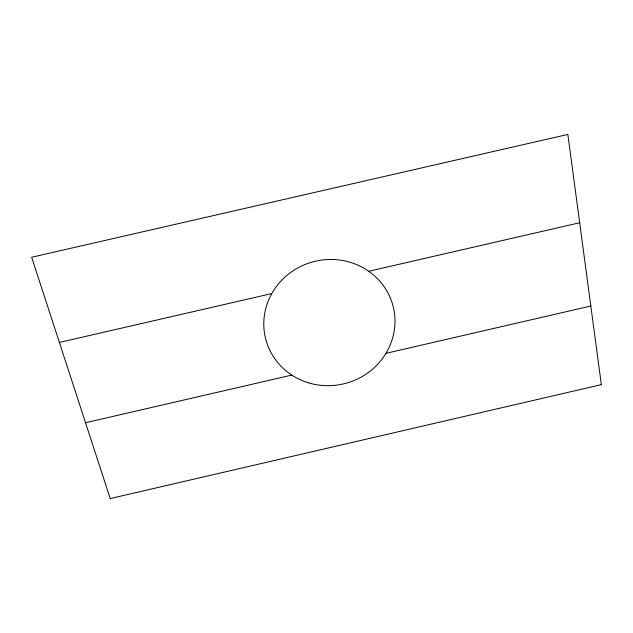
<?xml version="1.0" encoding="UTF-8"?>
<svg xmlns="http://www.w3.org/2000/svg" width="633" height="633" viewBox="0 0 633 633"><rect width="100%" height="100%" fill="white"/><g stroke="black" fill="none" stroke-linecap="round" stroke-linejoin="round"><path stroke-width="0.95" d="M59.391 342.437L271.494 293.641M369.047 271.201L579.678 222.737M85.534 422.741L291.504 375.155M386.241 353.269L590.818 306.008M601.35 384.65L110.221 498.567L31.65 257.243L567.856 134.433L601.35 384.65M308.065 382.704A65.785 62.928 -14.8 0 0 393.766 309.141A65.785 62.928 -14.8 0 0 286.314 275.893A65.785 62.928 -14.8 0 0 308.065 382.704"/></g></svg>
